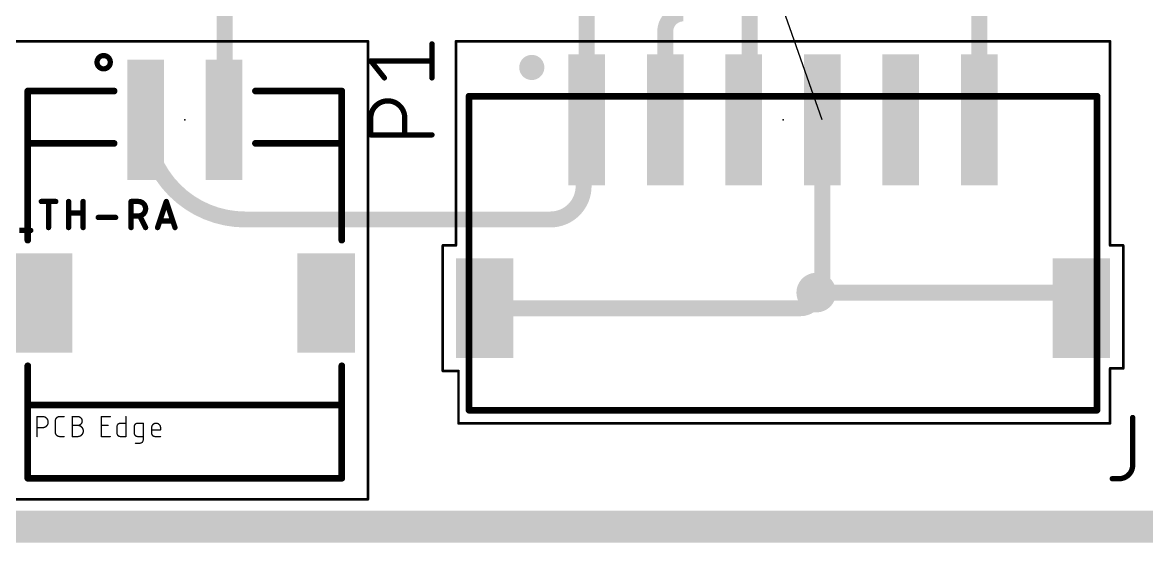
# Model space of a CAD drawing. Extents: x 33.9 to 86.6, y 2.2 to 57.4.
# Drawn here: x 51.51 to 72.99, y 4.62 to 14.56 of the extents above; entities that cross this region are included whole.
import ezdxf

# ---------------------------------------------------------------- set-up
doc = ezdxf.new("R2010")
doc.units = 0
for name, color, linetype in [('1', 12, 'CONTINUOUS'), ('16', 132, 'CONTINUOUS'), ('18', 110, 'CONTINUOUS'), ('19', 53, 'CONTINUOUS'), ('20', 31, 'CONTINUOUS'), ('21', 253, 'CONTINUOUS'), ('23', 53, 'CONTINUOUS'), ('25', 253, 'CONTINUOUS'), ('27', 253, 'CONTINUOUS'), ('39', 12, 'CONTINUOUS'), ('51', 253, 'CONTINUOUS')]:
    doc.layers.add(name, color=color, linetype=linetype)

# ---------------------------------------------------------------- blocks, each defined once
blk = doc.blocks.new('RECT')
blk.add_solid([(-0.5, -0.5), (0.5, -0.5), (-0.5, 0.5), (0.5, 0.5)])
blk = doc.blocks.new('ROUNDV')
at = {"const_width": 0.5}
blk.add_lwpolyline([(0, -0.25, 1), (0, 0.25, 1), (0, -0.25)], format="xyb", dxfattribs=at)

msp = doc.modelspace()

# ---------------------------------------------------------------- linework, layer by layer
at = {"layer": '1', "const_width": 0.3048}
for points in [[(65.405, 23.749), (65.405, 12.815)], [(62.29, 13.081), (62.29, 20.641)], [(69.79, 20.32), (69.79, 12.7)], [(55.372, 12.712), (55.372, 18.669)], [(63.79, 14.387), (63.79, 12.7)], [(62.23, 11.43), (62.23, 13.021)], [(62.29, 12.7), (62.29, 13.081)], [(66.79, 12.7), (66.79, 9.513)], [(55.765, 10.795), (61.595, 10.795)], [(66.675, 9.398), (71.442, 9.398)], [(60.34, 9.1), (66.377, 9.1)]]:
    msp.add_lwpolyline(points, dxfattribs=at)
at = {"layer": '1'}
for points, const_width in [([(64.135, 14.732, 0.4142), (63.79, 14.387)], 0.3048), ([(63.8662, 14.387, 1), (63.7138, 14.387)], 0.1524), ([(63.7138, 14.387, 1), (63.8662, 14.387)], 0.1524), ([(62.29, 13.081, 0.4142), (62.23, 13.021)], 0.3048), ([(62.3062, 13.021, 1), (62.1538, 13.021)], 0.1524), ([(62.3662, 13.081, 1), (62.2138, 13.081)], 0.1524), ([(62.2138, 13.081, 1), (62.3662, 13.081)], 0.1524), ([(62.29, 13.0048, 1), (62.29, 13.1572)], 0.1524), ([(62.1538, 13.021, 1), (62.3062, 13.021)], 0.1524), ([(65.29, 12.7, 0.4142), (65.405, 12.815)], 0.3048), ([(65.4812, 12.815, 1), (65.3288, 12.815)], 0.1524), ([(65.3288, 12.815, 1), (65.4812, 12.815)], 0.1524), ([(53.86, 12.7, 0.4142), (55.765, 10.795)], 0.3048), ([(53.9362, 12.7, 1), (53.7838, 12.7)], 0.1524), ([(55.36, 12.7, 0.4142), (55.372, 12.712)], 0.3048), ([(55.36, 12.7762, 1), (55.36, 12.6238)], 0.1524), ([(55.4482, 12.712, 1), (55.2958, 12.712)], 0.1524), ([(55.2958, 12.712, 1), (55.4482, 12.712)], 0.1524), ([(62.2138, 12.7, 1), (62.3662, 12.7)], 0.1524), ([(63.7138, 12.7, 1), (63.8662, 12.7)], 0.1524), ([(65.29, 12.7762, 1), (65.29, 12.6238)], 0.1524), ([(66.8662, 12.7, 1), (66.7138, 12.7)], 0.1524), ([(69.7138, 12.7, 1), (69.8662, 12.7)], 0.1524), ([(61.595, 10.795, 0.4142), (62.23, 11.43)], 0.3048), ([(62.3062, 11.43, 1), (62.1538, 11.43)], 0.1524), ([(62.1538, 11.43, 1), (62.3062, 11.43)], 0.1524), ([(55.765, 10.8712, 1), (55.765, 10.7188)], 0.1524), ([(55.765, 10.7188, 1), (55.765, 10.8712)], 0.1524), ([(61.595, 10.8712, 1), (61.595, 10.7188)], 0.1524), ([(61.595, 10.7188, 1), (61.595, 10.8712)], 0.1524), ([(66.675, 9.398, 0.4142), (66.79, 9.513)], 0.3048), ([(66.8662, 9.513, 1), (66.7138, 9.513)], 0.1524), ([(66.377, 9.1, 0.4142), (66.675, 9.398)], 0.3048), ([(66.7512, 9.398, 1), (66.5988, 9.398)], 0.1524), ([(66.675, 9.4742, 1), (66.675, 9.3218)], 0.1524), ([(66.675, 9.4742, 1), (66.675, 9.3218)], 0.1524), ([(66.7138, 9.513, 1), (66.8662, 9.513)], 0.1524), ([(71.74, 9.1, 0.4142), (71.442, 9.398)], 0.3048), ([(71.442, 9.4742, 1), (71.442, 9.3218)], 0.1524), ([(71.442, 9.3218, 1), (71.442, 9.4742)], 0.1524), ([(60.34, 9.1, 0.4142), (60.296, 9.144)], 0.4064), ([(60.296, 9.2456, 1), (60.296, 9.0424)], 0.2032), ([(60.34, 9.1762, 1), (60.34, 9.0238)], 0.1524), ([(66.377, 9.1762, 1), (66.377, 9.0238)], 0.1524), ([(66.377, 9.0238, 1), (66.377, 9.1762)], 0.1524), ([(60.2384, 9.1, 1), (60.4416, 9.1)], 0.2032), ([(71.6638, 9.1, 1), (71.8162, 9.1)], 0.1524)]:
    msp.add_lwpolyline(points, format="xyb", dxfattribs=dict(at, const_width=const_width))
at = {"layer": '16', "const_width": 0.3048}
msp.add_lwpolyline([(36.83, 5.08), (80.01, 5.08)], dxfattribs=at)
at = {"layer": '19'}
msp.add_line((66.79, 12.7), (63.627, 21.717), dxfattribs=at)
at = {"layer": '20', "const_width": 0.4064}
msp.add_lwpolyline([(79.756, 4.826), (36.83, 4.826)], dxfattribs=at)
at = {"layer": '21'}
for points, const_width in [([(53.06, 13.673, 1), (53.06, 13.927, 1), (53.06, 13.673)], 0.1), ([(61.24, 13.58, 1), (61.24, 13.82, 1), (61.24, 13.58)], 0.24), ([(51.6418, 13.25, 1), (51.5782, 13.25)], 0.0635), ([(51.61, 13.2818, 1), (51.61, 13.2182)], 0.0635), ([(53.26, 13.2182, 1), (53.26, 13.2818)], 0.0635), ([(55.96, 13.2818, 1), (55.96, 13.2182)], 0.0635), ([(57.6418, 13.25, 1), (57.5782, 13.25)], 0.0635), ([(57.61, 13.2182, 1), (57.61, 13.2818)], 0.0635), ([(60.04, 13.1818, 1), (60.04, 13.1182)], 0.0635), ([(60.0718, 13.1, 1), (60.0083, 13.1)], 0.0635), ([(61.54, 13.1182, 1), (61.54, 13.1818)], 0.0635), ([(70.54, 13.1818, 1), (70.54, 13.1182)], 0.0635), ([(72.0718, 13.1, 1), (72.0083, 13.1)], 0.0635), ([(72.04, 13.1182, 1), (72.04, 13.1818)], 0.0635), ([(51.6418, 12.25, 1), (51.5782, 12.25)], 0.0635), ([(51.61, 12.2818, 1), (51.61, 12.2182)], 0.0635), ([(51.5782, 12.25, 1), (51.6418, 12.25)], 0.0635), ([(53.26, 12.2182, 1), (53.26, 12.2818)], 0.0635), ([(55.96, 12.2818, 1), (55.96, 12.2182)], 0.0635), ([(57.6418, 12.25, 1), (57.5782, 12.25)], 0.0635), ([(57.5782, 12.25, 1), (57.6418, 12.25)], 0.0635), ([(57.61, 12.2182, 1), (57.61, 12.2818)], 0.0635), ([(72.0083, 10.5, 1), (72.0718, 10.5)], 0.0635), ([(51.5782, 10.4, 1), (51.6418, 10.4)], 0.0635), ([(57.5782, 10.4, 1), (57.6418, 10.4)], 0.0635), ([(60.0083, 10.4, 1), (60.0718, 10.4)], 0.0635), ([(51.6418, 8, 1), (51.5782, 8)], 0.0635), ([(57.6418, 8, 1), (57.5782, 8)], 0.0635), ([(60.0718, 7.8, 1), (60.0083, 7.8)], 0.0635), ([(72.0718, 7.8, 1), (72.0083, 7.8)], 0.0635), ([(51.61, 7.2817, 1), (51.61, 7.2183)], 0.0635), ([(57.61, 7.2183, 1), (57.61, 7.2817)], 0.0635), ([(51.5782, 7.25, 1), (51.6418, 7.25)], 0.0635), ([(57.5782, 7.25, 1), (57.6418, 7.25)], 0.0635), ([(60.0083, 7.2, 1), (60.0718, 7.2)], 0.0635), ([(60.04, 7.1818, 1), (60.04, 7.1183)], 0.0635), ([(72.0083, 7.2, 1), (72.0718, 7.2)], 0.0635), ([(72.04, 7.1183, 1), (72.04, 7.1818)], 0.0635)]:
    msp.add_lwpolyline(points, format="xyb", dxfattribs=dict(at, const_width=const_width))
at = {"layer": '21', "const_width": 0.127}
for points in [[(51.61, 12.25), (51.61, 13.25)], [(51.61, 13.25), (53.26, 13.25)], [(55.96, 13.25), (57.61, 13.25)], [(57.61, 13.25), (57.61, 12.25)], [(60.04, 13.15), (61.54, 13.15)], [(60.04, 13.1), (60.04, 10.4)], [(72.04, 13.15), (70.54, 13.15)], [(72.04, 13.1), (72.04, 10.5)], [(51.61, 10.4), (51.61, 12.25)], [(53.26, 12.25), (51.61, 12.25)], [(57.61, 12.25), (55.96, 12.25)], [(57.61, 12.25), (57.61, 10.4)], [(51.61, 7.25), (51.61, 8)], [(57.61, 8), (57.61, 7.25)], [(60.04, 7.2), (60.04, 7.8)], [(72.04, 7.2), (72.04, 7.8)], [(57.61, 7.25), (51.61, 7.25)], [(72.04, 7.15), (60.04, 7.15)]]:
    msp.add_lwpolyline(points, dxfattribs=at)
at = {"layer": '23'}
for p in [(54.61, 12.7), (66.04, 12.7)]:
    msp.add_point(p, dxfattribs=at)
at = {"layer": '25', "const_width": 0.1016}
for points in [[(59.3328, 13.5007), (59.3328, 14.1503)], [(58.4233, 13.5007), (58.1634, 13.8255)], [(58.1634, 13.8255), (59.3328, 13.8255)], [(58.1634, 12.4119), (58.1634, 12.7367)], [(58.8131, 12.7367), (58.8131, 12.4119)], [(59.3328, 12.4119), (58.1634, 12.4119)], [(72.7207, 7.0112), (72.7207, 6.1018)], [(72.4609, 5.842), (72.3309, 5.842)]]:
    msp.add_lwpolyline(points, dxfattribs=at)
at = {"layer": '25'}
for points, const_width in [([(59.3582, 14.1503, 1), (59.3074, 14.1503)], 0.0508), ([(58.1832, 13.8414, 1), (58.1436, 13.8096)], 0.0508), ([(58.1634, 13.8509, 1), (58.1634, 13.8001)], 0.0508), ([(59.3328, 13.8001, 1), (59.3328, 13.8509)], 0.0508), ([(58.4034, 13.4848, 1), (58.4431, 13.5166)], 0.0508), ([(59.3074, 13.5007, 1), (59.3582, 13.5007)], 0.0508), ([(58.813, 12.7367, 1), (58.1634, 12.7367)], 0.1016), ([(58.1888, 12.7367, 1), (58.138, 12.7367)], 0.0508), ([(58.138, 12.7367, 1), (58.1888, 12.7367)], 0.0508), ([(58.7876, 12.7367, 1), (58.8384, 12.7367)], 0.0508), ([(58.8385, 12.7367, 1), (58.7877, 12.7367)], 0.0508), ([(58.1634, 12.4373, 1), (58.1634, 12.3865)], 0.0508), ([(59.3328, 12.3865, 1), (59.3328, 12.4373)], 0.0508), ([(58.138, 12.4119, 1), (58.1888, 12.4119)], 0.0508), ([(58.7877, 12.4119, 1), (58.8385, 12.4119)], 0.0508), ([(72.7461, 7.0112, 1), (72.6953, 7.0112)], 0.0508), ([(72.4609, 5.842, 0.4142), (72.7207, 6.1018)], 0.1016), ([(72.7461, 6.1018, 1), (72.6953, 6.1018)], 0.0508), ([(72.6953, 6.1018, 1), (72.7461, 6.1018)], 0.0508), ([(72.3309, 5.8674, 1), (72.3309, 5.8166)], 0.0508), ([(72.4609, 5.8674, 1), (72.4609, 5.8166)], 0.0508), ([(72.4609, 5.8166, 1), (72.4609, 5.8674)], 0.0508)]:
    msp.add_lwpolyline(points, format="xyb", dxfattribs=dict(at, const_width=const_width))
at = {"layer": '27', "const_width": 0.1016}
for points in [[(51.8686, 11.1392), (52.1455, 11.1392)], [(52.0071, 10.6408), (52.0071, 11.1392)], [(52.3906, 10.6408), (52.3906, 11.1392)], [(52.6675, 11.1392), (52.6675, 10.6408)], [(53.584, 10.6408), (53.584, 11.1392)], [(53.584, 11.1392), (53.7225, 11.1392)], [(54.0909, 10.6408), (54.2571, 11.1392)], [(54.2571, 11.1392), (54.4232, 10.6408)], [(52.3906, 10.9177), (52.6675, 10.9177)], [(52.9569, 10.8346), (53.2892, 10.8346)], [(53.7225, 10.8623), (53.584, 10.8623)], [(53.8609, 10.6408), (53.7502, 10.8623)], [(54.3817, 10.7654), (54.1325, 10.7654)], [(51.4463, 10.5854), (51.6678, 10.5854)]]:
    msp.add_lwpolyline(points, dxfattribs=at)
at = {"layer": '27'}
for points, const_width in [([(51.8686, 11.1646, 1), (51.8686, 11.1138)], 0.0508), ([(52.0325, 11.1392, 1), (51.9817, 11.1392)], 0.0508), ([(52.1455, 11.1138, 1), (52.1455, 11.1646)], 0.0508), ([(52.416, 11.1392, 1), (52.3652, 11.1392)], 0.0508), ([(52.6929, 11.1392, 1), (52.6421, 11.1392)], 0.0508), ([(53.6094, 11.1392, 1), (53.5586, 11.1392)], 0.0508), ([(53.584, 11.1646, 1), (53.584, 11.1138)], 0.0508), ([(53.7225, 10.8623, 1), (53.7225, 11.1392)], 0.1016), ([(53.7225, 11.1646, 1), (53.7225, 11.1138)], 0.0508), ([(53.7225, 11.1138, 1), (53.7225, 11.1646)], 0.0508), ([(54.2811, 11.1472, 1), (54.233, 11.1312)], 0.0508), ([(54.2811, 11.1312, 1), (54.233, 11.1472)], 0.0508), ([(52.3906, 10.9431, 1), (52.3906, 10.8923)], 0.0508), ([(52.6675, 10.8923, 1), (52.6675, 10.9431)], 0.0508), ([(52.9569, 10.86, 1), (52.9569, 10.8092)], 0.0508), ([(53.2892, 10.8092, 1), (53.2892, 10.86)], 0.0508), ([(53.584, 10.8877, 1), (53.584, 10.8369)], 0.0508), ([(53.7225, 10.8877, 1), (53.7225, 10.8369)], 0.0508), ([(53.7225, 10.8369, 1), (53.7225, 10.8877)], 0.0508), ([(53.7729, 10.8737, 1), (53.7274, 10.851)], 0.0508), ([(54.1325, 10.7908, 1), (54.1325, 10.74)], 0.0508), ([(54.3817, 10.74, 1), (54.3817, 10.7908)], 0.0508), ([(51.6678, 10.56, 1), (51.6678, 10.6108)], 0.0508), ([(51.9817, 10.6408, 1), (52.0325, 10.6408)], 0.0508), ([(52.3652, 10.6408, 1), (52.416, 10.6408)], 0.0508), ([(52.6421, 10.6408, 1), (52.6929, 10.6408)], 0.0508), ([(53.5586, 10.6408, 1), (53.6094, 10.6408)], 0.0508), ([(53.8382, 10.6294, 1), (53.8836, 10.6522)], 0.0508), ([(54.0668, 10.6488, 1), (54.115, 10.6328)], 0.0508), ([(54.3991, 10.6328, 1), (54.4473, 10.6488)], 0.0508)]:
    msp.add_lwpolyline(points, format="xyb", dxfattribs=dict(at, const_width=const_width))
at = {"layer": '39', "const_width": 0.05}
for points in [[(58.11, 14.2), (51.11, 14.2)], [(58.11, 5.45), (58.11, 14.2)], [(59.79, 14.2), (72.29, 14.2)], [(59.79, 14.2), (59.79, 10.3)], [(72.29, 14.2), (72.29, 10.3)], [(59.79, 10.3), (59.54, 10.3)], [(59.54, 10.3), (59.54, 7.9)], [(72.29, 10.3), (72.54, 10.3)], [(72.54, 10.3), (72.54, 7.95)], [(72.54, 7.95), (72.29, 7.95)], [(72.29, 7.95), (72.29, 6.9)], [(59.54, 7.9), (59.74, 7.9)], [(59.74, 7.9), (59.84, 7.9)], [(59.84, 7.9), (59.84, 6.9)], [(72.29, 6.9), (59.84, 6.9)], [(51.11, 5.45), (58.11, 5.45)]]:
    msp.add_lwpolyline(points, dxfattribs=at)
at = {"layer": '39', "const_width": 0.025}
for points in [[(58.1225, 14.2, 1), (58.0975, 14.2)], [(58.11, 14.1875, 1), (58.11, 14.2125)], [(59.79, 14.2125, 1), (59.79, 14.1875)], [(59.8025, 14.2, 1), (59.7775, 14.2)], [(72.3025, 14.2, 1), (72.2775, 14.2)], [(72.29, 14.1875, 1), (72.29, 14.2125)], [(59.54, 10.3125, 1), (59.54, 10.2875)], [(59.5525, 10.3, 1), (59.5275, 10.3)], [(59.7775, 10.3, 1), (59.8025, 10.3)], [(59.79, 10.2875, 1), (59.79, 10.3125)], [(72.29, 10.3125, 1), (72.29, 10.2875)], [(72.2775, 10.3, 1), (72.3025, 10.3)], [(72.5525, 10.3, 1), (72.5275, 10.3)], [(72.54, 10.2875, 1), (72.54, 10.3125)], [(72.29, 7.9625, 1), (72.29, 7.9375)], [(72.3025, 7.95, 1), (72.2775, 7.95)], [(72.5275, 7.95, 1), (72.5525, 7.95)], [(72.54, 7.9375, 1), (72.54, 7.9625)], [(59.54, 7.9125, 1), (59.54, 7.8875)], [(59.5275, 7.9, 1), (59.5525, 7.9)], [(59.74, 7.9125, 1), (59.74, 7.8875)], [(59.74, 7.8875, 1), (59.74, 7.9125)], [(59.8525, 7.9, 1), (59.8275, 7.9)], [(59.84, 7.8875, 1), (59.84, 7.9125)], [(59.84, 6.9125, 1), (59.84, 6.8875)], [(59.8275, 6.9, 1), (59.8525, 6.9)], [(72.2775, 6.9, 1), (72.3025, 6.9)], [(72.29, 6.8875, 1), (72.29, 6.9125)], [(58.0975, 5.45, 1), (58.1225, 5.45)], [(58.11, 5.4375, 1), (58.11, 5.4625)]]:
    msp.add_lwpolyline(points, format="xyb", dxfattribs=at)
at = {"layer": '51'}
for points, const_width in [([(60.04, 13.1818, 1), (60.04, 13.1182)], 0.0635), ([(60.0718, 13.15, 1), (60.0083, 13.15)], 0.0635), ([(72.0718, 13.15, 1), (72.0083, 13.15)], 0.0635), ([(72.04, 13.1182, 1), (72.04, 13.1818)], 0.0635), ([(51.6418, 7.25, 1), (51.5782, 7.25)], 0.0635), ([(57.6418, 7.25, 1), (57.5782, 7.25)], 0.0635), ([(60.04, 7.1818, 1), (60.04, 7.1183)], 0.0635), ([(60.0083, 7.15, 1), (60.0718, 7.15)], 0.0635), ([(72.0083, 7.15, 1), (72.0718, 7.15)], 0.0635), ([(72.04, 7.1183, 1), (72.04, 7.1818)], 0.0635), ([(51.7876, 7.0359, 1), (51.7876, 7.0232)], 0.0127), ([(51.7939, 7.0295, 1), (51.7812, 7.0295)], 0.0127), ([(51.8936, 7.0359, 1), (51.8936, 7.0232)], 0.0127), ([(51.8936, 6.8176, 1), (51.8936, 7.0295)], 0.0254), ([(51.8936, 7.0232, 1), (51.8936, 7.0359)], 0.0127), ([(52.2206, 7.0295, 0.4142), (52.1359, 6.9447)], 0.0254), ([(52.1422, 6.9447, 1), (52.1295, 6.9447)], 0.0127), ([(52.1295, 6.9447, 1), (52.1422, 6.9447)], 0.0127), ([(52.2206, 7.0359, 1), (52.2206, 7.0232)], 0.0127), ([(52.2207, 7.0232, 1), (52.2206, 7.0359)], 0.0127), ([(52.3054, 7.0232, 1), (52.3054, 7.0359)], 0.0127), ([(52.4591, 7.0359, 1), (52.4591, 7.0232)], 0.0127), ([(52.4654, 7.0295, 1), (52.4527, 7.0295)], 0.0127), ([(52.4591, 6.8663, 1), (52.4591, 6.8536)], 0.0127), ([(52.565, 7.0359, 1), (52.565, 7.0232)], 0.0127), ([(52.565, 6.86, 1), (52.565, 7.0295)], 0.0254), ([(52.565, 6.648, 1), (52.565, 6.86)], 0.0254), ([(52.565, 6.8663, 1), (52.565, 6.8536)], 0.0127), ([(52.565, 6.8663, 1), (52.565, 6.8536)], 0.0127), ([(52.565, 7.0232, 1), (52.565, 7.0359)], 0.0127), ([(52.565, 6.8536, 1), (52.565, 6.8663)], 0.0127), ([(53.0165, 7.0359, 1), (53.0165, 7.0232)], 0.0127), ([(53.0228, 7.0295, 1), (53.0101, 7.0295)], 0.0127), ([(53.0165, 6.8663, 1), (53.0165, 6.8536)], 0.0127), ([(53.1437, 6.8536, 1), (53.1437, 6.8663)], 0.0127), ([(53.1861, 7.0232, 1), (53.1861, 7.0359)], 0.0127), ([(53.3797, 6.9024, 0.4142), (53.3161, 6.8388)], 0.0254), ([(53.3797, 6.9087, 1), (53.3797, 6.896)], 0.0127), ([(53.3797, 6.896, 1), (53.3797, 6.9087)], 0.0127), ([(53.4921, 7.0295, 1), (53.4794, 7.0295)], 0.0127), ([(53.4857, 6.896, 1), (53.4857, 6.9087)], 0.0127), ([(53.7094, 6.9024, 0.4142), (53.6458, 6.8388)], 0.0254), ([(53.7094, 6.9087, 1), (53.7094, 6.896)], 0.0127), ([(53.7094, 6.896, 1), (53.7094, 6.9087)], 0.0127), ([(53.8217, 6.9024, 1), (53.809, 6.9024)], 0.0127), ([(53.8154, 6.896, 1), (53.8154, 6.9087)], 0.0127), ([(54.1467, 6.8176, 1), (53.9771, 6.8176)], 0.0254), ([(51.7876, 6.8239, 1), (51.7876, 6.8112)], 0.0127), ([(51.8936, 6.8239, 1), (51.8936, 6.8112)], 0.0127), ([(51.8936, 6.8112, 1), (51.8936, 6.8239)], 0.0127), ([(52.1359, 6.7328, 0.4142), (52.2206, 6.648)], 0.0254), ([(52.1422, 6.7328, 1), (52.1295, 6.7328)], 0.0127), ([(52.1295, 6.7328, 1), (52.1422, 6.7328)], 0.0127), ([(52.2206, 6.6543, 1), (52.2206, 6.6416)], 0.0127), ([(52.2206, 6.6416, 1), (52.2206, 6.6543)], 0.0127), ([(52.3054, 6.6416, 1), (52.3054, 6.6543)], 0.0127), ([(52.4591, 6.6543, 1), (52.4591, 6.6416)], 0.0127), ([(52.565, 6.6543, 1), (52.565, 6.6416)], 0.0127), ([(52.565, 6.6416, 1), (52.565, 6.6543)], 0.0127), ([(53.0165, 6.6543, 1), (53.0165, 6.6416)], 0.0127), ([(53.1861, 6.6416, 1), (53.1861, 6.6543)], 0.0127), ([(53.3161, 6.7116, 0.4142), (53.3797, 6.648)], 0.0254), ([(53.3225, 6.8388, 1), (53.3098, 6.8388)], 0.0127), ([(53.3098, 6.8388, 1), (53.3225, 6.8388)], 0.0127), ([(53.3225, 6.7116, 1), (53.3098, 6.7116)], 0.0127), ([(53.3098, 6.7116, 1), (53.3225, 6.7116)], 0.0127), ([(53.3797, 6.6543, 1), (53.3797, 6.6416)], 0.0127), ([(53.3797, 6.6416, 1), (53.3797, 6.6543)], 0.0127), ([(53.4857, 6.6416, 1), (53.4857, 6.6543)], 0.0127), ([(53.6521, 6.8388, 1), (53.6394, 6.8388)], 0.0127), ([(53.6394, 6.8388, 1), (53.6521, 6.8388)], 0.0127), ([(53.6458, 6.7116, 0.4142), (53.7094, 6.648)], 0.0254), ([(53.6521, 6.7116, 1), (53.6394, 6.7116)], 0.0127), ([(53.6394, 6.7116, 1), (53.6521, 6.7116)], 0.0127), ([(53.7094, 6.6543, 1), (53.7094, 6.6416)], 0.0127), ([(53.7094, 6.6416, 1), (53.7094, 6.6543)], 0.0127), ([(53.8154, 6.6416, 1), (53.8154, 6.6543)], 0.0127), ([(53.9834, 6.8176, 1), (53.9708, 6.8176)], 0.0127), ([(53.9708, 6.8176, 1), (53.9834, 6.8176)], 0.0127), ([(53.9771, 6.7815, 1), (53.9771, 6.7688)], 0.0127), ([(53.9771, 6.7116, 0.4142), (54.0407, 6.648)], 0.0254), ([(53.9834, 6.7116, 1), (53.9708, 6.7116)], 0.0127), ([(53.9708, 6.7116, 1), (53.9834, 6.7116)], 0.0127), ([(54.0407, 6.6543, 1), (54.0407, 6.6416)], 0.0127), ([(54.0407, 6.6416, 1), (54.0407, 6.6543)], 0.0127), ([(54.153, 6.8176, 1), (54.1403, 6.8176)], 0.0127), ([(54.1403, 6.8176, 1), (54.153, 6.8176)], 0.0127), ([(54.1403, 6.7752, 1), (54.153, 6.7752)], 0.0127), ([(54.1467, 6.7688, 1), (54.1467, 6.7815)], 0.0127), ([(54.1467, 6.6416, 1), (54.1467, 6.6543)], 0.0127), ([(51.7812, 6.648, 1), (51.7939, 6.648)], 0.0127), ([(52.4527, 6.648, 1), (52.4654, 6.648)], 0.0127), ([(53.0101, 6.648, 1), (53.0228, 6.648)], 0.0127), ([(53.4794, 6.648, 1), (53.4921, 6.648)], 0.0127), ([(53.667, 6.5271, 1), (53.667, 6.5144)], 0.0127), ([(53.7518, 6.5208, 0.4142), (53.8154, 6.5844)], 0.0254), ([(53.7518, 6.5271, 1), (53.7518, 6.5144)], 0.0127), ([(53.7518, 6.5144, 1), (53.7518, 6.5271)], 0.0127), ([(53.8217, 6.5844, 1), (53.809, 6.5844)], 0.0127), ([(53.809, 6.5844, 1), (53.8217, 6.5844)], 0.0127), ([(51.5782, 5.85, 1), (51.6418, 5.85)], 0.0635), ([(51.61, 5.8818, 1), (51.61, 5.8183)], 0.0635), ([(57.5782, 5.85, 1), (57.6418, 5.85)], 0.0635), ([(57.61, 5.8183, 1), (57.61, 5.8818)], 0.0635)]:
    msp.add_lwpolyline(points, format="xyb", dxfattribs=dict(at, const_width=const_width))
for points, const_width in [([(60.04, 13.15), (72.04, 13.15)], 0.127), ([(60.04, 7.15), (60.04, 13.15)], 0.127), ([(72.04, 13.15), (72.04, 7.15)], 0.127), ([(51.61, 5.85), (51.61, 7.25)], 0.127), ([(57.61, 5.85), (57.61, 7.25)], 0.127), ([(72.04, 7.15), (60.04, 7.15)], 0.127), ([(51.7876, 6.648), (51.7876, 7.0295)], 0.0254), ([(51.7876, 7.0295), (51.8936, 7.0295)], 0.0254), ([(52.1359, 6.7328), (52.1359, 6.9447)], 0.0254), ([(52.2206, 7.0295), (52.3054, 7.0295)], 0.0254), ([(52.4591, 6.648), (52.4591, 7.0295)], 0.0254), ([(52.4591, 7.0295), (52.565, 7.0295)], 0.0254), ([(52.4591, 6.86), (52.565, 6.86)], 0.0254), ([(53.0165, 6.648), (53.0165, 7.0295)], 0.0254), ([(53.0165, 7.0295), (53.1861, 7.0295)], 0.0254), ([(53.0165, 6.86), (53.1437, 6.86)], 0.0254), ([(53.3797, 6.9024), (53.4857, 6.9024)], 0.0254), ([(53.4857, 7.0295), (53.4857, 6.648)], 0.0254), ([(53.7094, 6.9024), (53.8154, 6.9024)], 0.0254), ([(53.8154, 6.9024), (53.8154, 6.5844)], 0.0254), ([(51.8936, 6.8176), (51.7876, 6.8176)], 0.0254), ([(52.3054, 6.648), (52.2206, 6.648)], 0.0254), ([(52.565, 6.648), (52.4591, 6.648)], 0.0254), ([(53.1861, 6.648), (53.0165, 6.648)], 0.0254), ([(53.3161, 6.7116), (53.3161, 6.8388)], 0.0254), ([(53.4857, 6.648), (53.3797, 6.648)], 0.0254), ([(53.6458, 6.7116), (53.6458, 6.8388)], 0.0254), ([(53.8154, 6.648), (53.7094, 6.648)], 0.0254), ([(53.9771, 6.7116), (53.9771, 6.8176)], 0.0254), ([(54.1467, 6.7752), (53.9771, 6.7752)], 0.0254), ([(54.1467, 6.648), (54.0407, 6.648)], 0.0254), ([(54.1467, 6.8176), (54.1467, 6.7752)], 0.0254), ([(53.7518, 6.5208), (53.667, 6.5208)], 0.0254), ([(57.61, 5.85), (51.61, 5.85)], 0.127)]:
    msp.add_lwpolyline(points, dxfattribs=dict(at, const_width=const_width))

# ---------------------------------------------------------------- block references
at = {"layer": '1', "rotation": 180}
for p, xscale, yscale in [((53.86, 12.7), 0.7, 2.3), ((55.36, 12.7), 0.7, 2.3), ((51.91, 9.2), 1.1, 1.9), ((57.31, 9.2), 1.1, 1.9)]:
    msp.add_blockref('RECT', p, dxfattribs=dict(at, xscale=xscale, yscale=yscale))
at = {"layer": '1'}
for p, xscale, yscale in [((62.29, 12.7), 0.7, 2.5), ((63.79, 12.7), 0.7, 2.5), ((65.29, 12.7), 0.7, 2.5), ((66.79, 12.7), 0.7, 2.5), ((68.29, 12.7), 0.7, 2.5), ((69.79, 12.7), 0.7, 2.5), ((60.34, 9.1), 1.1, 1.9), ((71.74, 9.1), 1.1, 1.9)]:
    msp.add_blockref('RECT', p, dxfattribs=dict(at, xscale=xscale, yscale=yscale))
at = {"layer": '18', "xscale": 0.7564, "yscale": 0.7564}
msp.add_blockref('ROUNDV', (66.675, 9.398), dxfattribs=at)
msp.add_blockref('ROUNDV', (66.675, 9.398), dxfattribs=at)

doc.saveas('drawing.dxf')
